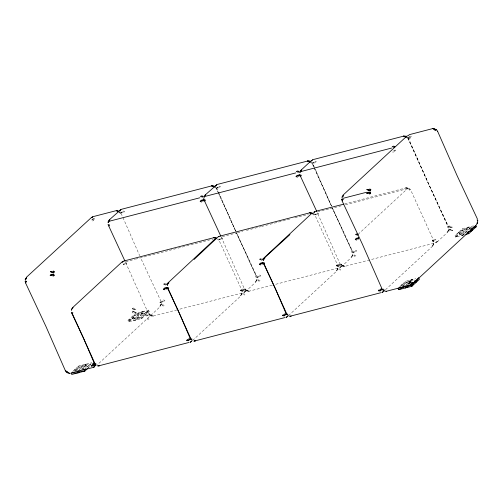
<?xml version="1.0" encoding="UTF-8"?>
<svg xmlns="http://www.w3.org/2000/svg" width="503" height="503" viewBox="0 0 503 503"><rect width="100%" height="100%" fill="white"/><g stroke="black" fill="none" stroke-linecap="round" stroke-linejoin="round"><path stroke-width="0.38" stroke-dasharray="2.52 1.89" d="M161.237 304.736L161.18 303.969L159.765 306.283L161.237 304.736L161.318 302.793L160.759 300.819L140.62 257.838M161.18 303.969L159.954 306.893L97.286 364.826M242.025 294.092L242.006 293.23L241.459 294.997L240.371 295.871C242.584 294.664 242.603 291.847 241.666 289.803L218.447 239.019M257.002 280.253L256.976 279.385L256.429 281.158L255.348 282.026C257.561 280.819 257.574 278.002 256.643 275.965L236.498 232.977L256.084 275.883L255.555 276.908L257.108 277.392M337.903 269.237L337.884 268.369L337.337 270.142L336.255 271.01C338.462 269.803 338.481 266.986 337.544 264.949L315.048 215.347L314.331 214.159L312.577 212.907M352.88 255.392L352.855 254.524L352.307 256.297L351.226 257.165C353.439 255.958 353.452 253.141 352.521 251.104L332.376 208.116L351.962 251.028L351.434 252.047L352.987 252.531M433.787 244.376L433.762 243.509L433.215 245.282L432.134 246.156C434.347 244.942 434.359 242.132 433.429 240.088L410.926 190.486L410.209 189.304L408.455 188.047L406.242 187.808L344.184 204.029M448.758 230.531L448.733 229.664L448.186 231.437L447.104 232.311C449.317 231.097 449.33 228.287 448.399 226.243L428.254 183.262L408.134 138.639L406.858 137.998L407.329 137.231L408.694 138.715L428.254 183.262L447.84 226.168L447.312 227.186L448.865 227.677M148.555 313.727L149.957 314.237L149.033 315.469L146.587 315.934L147.329 314.268M163.525 299.882L164.927 300.392L164.003 301.624L161.557 302.089L162.299 300.423M244.433 288.867L245.835 289.376L244.911 290.615L242.465 291.074L243.207 289.407M259.403 275.022L260.805 275.531L259.881 276.769L257.442 277.228L258.177 275.562M340.311 264.012L341.713 264.515L340.789 265.754L338.349 266.213L339.085 264.547M394.597 151.749L395.339 150.083L392.893 150.542M355.281 250.167L356.684 250.67L355.759 251.909L353.32 252.374L354.055 250.708M241.113 289.728L240.585 290.753L242.138 291.237M336.991 264.867L336.463 265.892L338.016 266.376M432.869 240.013L432.341 241.031L433.894 241.522M132.163 312.269L132.673 311.344L136.137 312.388L132.163 312.269L133.194 313.105M448.695 230.204L449.204 229.274L452.662 230.324L448.695 230.204L449.726 231.04M123.82 212.354L124.48 211.222L122.87 210.958L120.978 212.631L122.594 212.888M126.052 264.125L126.712 262.994L125.109 262.729L123.216 264.402L124.826 264.666M219.698 187.493L220.358 186.362L218.755 186.097L216.856 187.77L218.472 188.034M221.93 239.265L222.59 238.139L220.987 237.875L219.094 239.547L220.71 239.805M315.576 162.632L316.236 161.507L314.633 161.243L312.734 162.915L314.35 163.173M242.547 288.992L244.162 289.256L242.27 290.929L240.66 290.665L241.321 289.533M317.808 214.41L318.468 213.278L316.865 213.014L314.972 214.687L316.588 214.951M338.425 264.138L340.041 264.396L338.148 266.068L336.538 265.804L337.199 264.679M434.303 239.277L435.919 239.541L434.026 241.207L432.417 240.95L433.077 239.818M161.318 302.793L159.923 302.674L160.841 301.14M147.121 319.462L147.662 318.575L149.756 319.361L148.303 319.877M240.371 295.871L242.006 293.23M242.999 294.601L243.54 293.721L245.634 294.5L244.181 295.022M255.348 282.026L256.976 279.385M336.255 271.01L337.884 268.369M338.877 269.74L339.418 268.86L341.512 269.639L340.059 270.161M351.226 257.165L352.855 254.524M432.134 246.156L433.762 243.509M447.104 232.311L448.733 229.664M74.035 370.78L74.809 369.548L85.114 364.386L90.898 364.191M75.852 370.39L78.55 366.083L91.684 362.682L85.265 368.611M142.009 311.778L149.234 311.533L136.106 314.941L131.698 316.94L134.521 318.701L141.752 318.456L144.833 313.532L142.009 311.778L131.698 316.94L132.358 318.399L135.181 320.16L145.493 314.991L148.574 310.074L149.234 311.533L141.752 318.456L128.617 321.863L127.957 320.405L135.439 313.482L148.574 310.074L141.091 316.997L127.957 320.405L135.181 320.16L142.67 313.237L142.009 311.778L134.521 318.701L135.181 320.16M400.69 286.603L401.847 284.755L408.719 281.315M473.424 225.853L462.477 228.689L454.995 235.611L455.655 237.07L458.736 232.147L469.048 226.985L470.739 228.041M159.765 306.283L160.69 304.875M245.168 291.199L244.018 292.495L245.948 290.847L243.502 292.639L177.811 309.672M341.047 266.345L339.896 267.64L341.826 265.986L339.38 267.785L272.934 285.012M436.925 241.484L435.774 242.779L437.711 241.132L435.258 242.924L344.649 266.42L342.436 266.175L340.682 264.924L339.965 263.735L317.097 212.147M91.886 219.905L93.652 218.095L95.111 218.032L92.609 221.006L91.886 219.905L95.111 218.032M408.417 137.835L410.184 136.03L411.643 135.967L409.14 138.935L408.417 137.835L411.643 135.967M245.357 291.727L255.832 282.038M341.235 266.867L351.71 257.178M437.113 242.012L447.595 232.317M192.592 340.5L240.862 295.877M288.471 315.639L336.74 271.023M385.487 289.715L432.618 246.162M72.665 371.522L78.55 366.083L85.78 365.844L88.603 367.599L90.741 365.624M75.934 370.252L74.809 369.548L75.469 371.007L79.21 367.542L92.345 364.141M128.617 321.863L136.106 314.941L135.439 313.482L142.67 313.237L145.493 314.991L144.833 313.532L134.521 318.701M78.204 370.774L85.114 364.386L87.943 366.14L88.603 367.599M82.322 369.039L85.78 365.844L85.114 364.386M358.117 234.323L407.518 188.638L409.121 189.191L407.355 187.795L405.732 187.952L406.336 188.216M399.703 286.735L405.588 281.296L415.805 278.643M407.707 282.378L401.847 284.755L402.507 286.213L406.248 282.755L410.184 280.649M463.684 234.989L455.655 237.07L463.144 230.148L469.048 226.985L469.708 228.444L462.219 235.366L459.396 233.606L458.736 232.147L463.144 230.148L471.166 228.066M405.242 285.981L407.549 283.849M411.001 280.655L412.152 279.593L414.981 281.353M455.655 237.07L461.559 233.908L469.048 226.985M132.314 308.534L136.275 308.779L135.2 309.685L132.723 309.93L132.314 308.534L133.408 307.911M448.846 226.469L452.807 226.715L451.732 227.614L449.254 227.859L448.846 226.469L449.934 225.847M92.609 221.006L93.703 220.383M409.14 138.935L410.228 138.312M471.676 227.387L459.396 233.606M458.736 232.147L461.559 233.908L462.219 235.366L465.501 233.612M410.844 280.297L412.152 279.593L412.818 281.051L414.786 279.995M395.339 150.083L391.969 151.78L393.371 152.283M161.557 302.089L164.927 300.392M146.587 315.934L149.957 314.237M257.442 277.228L260.805 275.531M242.465 291.074L245.835 289.376M353.32 252.374L356.684 250.67M338.349 266.213L341.713 264.515M142.67 313.237L127.957 320.405M75.469 371.007L85.78 365.844M81.756 369.24L90.458 364.996M461.559 233.908L471.185 229.085M462.219 235.366L464.973 233.989M409.404 280.97L412.152 279.593M402.507 286.213L407.317 283.805M120.978 212.631L124.48 211.222M216.856 187.77L220.358 186.362M312.734 162.915L316.236 161.507M123.216 264.402L126.712 262.994M219.094 239.547L222.59 238.139M314.972 214.687L318.468 213.278M240.66 290.665L244.162 289.256M336.538 265.804L340.041 264.396M432.417 240.95L435.919 239.541M406.688 137.608L407.493 137.325M132.723 309.93L136.275 308.779M449.254 227.859L452.807 226.715M125.675 261.723L134.735 259.372M135.489 259.177L168.712 250.557M169.467 250.362L202.69 241.742M203.445 241.547L213.266 238.994M222.307 236.668L236.655 232.946M237.41 232.751L242.698 231.38M246.47 230.399L260.818 226.677M261.573 226.482L291.023 218.843M294.796 217.862L308.389 214.335M317.431 212.008L342.348 205.538M345.372 204.759L408.04 188.499M454.995 235.611L465.935 232.77M177.056 309.873L152.893 316.136L150.674 315.897L148.926 314.639L125.341 261.862M272.18 285.207L248.771 291.275L246.552 291.036L244.804 289.785L221.219 237.007M345.159 266.276L343.536 266.433L341.763 265.031L345.159 266.276L341.763 265.031M249.281 291.13L247.658 291.287L245.885 289.891L249.281 291.13L245.885 289.891M153.402 315.991L151.78 316.148L150.007 314.752L153.402 315.991L150.007 314.752M159.923 302.674L161.243 302.561M408.694 138.715L408.134 138.639L447.84 226.168L448.399 226.243M314.388 167.166L312.816 163.576L310.973 162.859M216.931 188.43L215.095 187.713L215.573 186.946L216.931 188.43L235.869 231.537L218.296 192.605M352.521 251.104L351.962 251.028L331.949 206.903M256.643 275.965L256.084 275.883L236.712 233.185M450.399 229.733L452.662 230.324L449.204 229.274M133.867 311.803L136.137 312.388L132.673 311.344M118.733 211.882L120.336 213.435L121.135 213.605L119.318 212.235M405.732 187.952L409.121 189.191M410.209 189.304L409.561 189.009L409.09 189.769L410.366 190.411M311.451 162.092L312.816 163.576M314.331 214.159L313.683 213.863L313.212 214.63L314.488 215.271M340.682 264.924L341.33 265.219L341.801 264.452L340.518 263.817M244.804 289.785L245.445 290.08L245.923 289.313L244.64 288.672M148.926 314.639L149.567 314.935L150.045 314.174L148.762 313.532M217.334 239.491L218.61 240.126M401.847 284.755L402.972 285.459M407.034 136.715L407.971 137.526M215.278 186.437L216.215 187.248M462.477 228.689L463.144 230.148M405.588 281.296L406.248 282.755M313.872 167.053L312.256 163.494L313.853 167.04M314.193 167.763L331.622 206.192M218.635 193.334L216.378 188.355L217.975 191.894M218.962 194.045L236.391 232.474M141.091 316.997L141.752 318.456M78.55 366.083L79.21 367.542M314.174 167.744L331.42 205.991L314.708 167.883M121.053 213.291L122.631 216.881M122.952 217.598L139.671 255.681M120.028 211.763A3.301 1.981 -45.8 0 1 120.336 213.435M162.632 304.736L162.092 305.617L163.274 306.031L164.726 305.516L162.632 304.736M258.511 279.875L257.97 280.756L259.152 281.177L260.604 280.655L258.511 279.875M354.389 255.015L353.848 255.895L355.03 256.316L356.482 255.794L354.389 255.015"/><path stroke-width="0.75" d="M25.779 279.203L25.917 278.058M342.449 195.994L342.31 197.132L343.235 195.724L341.763 197.27M412.705 283.472L412.844 282.334L412.039 282.611L410.253 285.27L410.97 284.208M72.017 308.496L71.47 310.269L71.451 309.402L73.105 307.629L72.614 307.616L122.022 261.931L123.354 261.164L122.204 262.459M109.308 219.849L109.792 219.861L108.139 221.634L108.164 222.502L109.308 219.849L121.122 209.393L119.972 210.688M167.895 283.642L167.348 285.415L167.329 284.547L168.983 282.768L168.492 282.761M204.042 197.648L205.186 194.994L217 184.532L215.85 185.827M263.773 258.781L263.226 260.554L263.207 259.686L264.861 257.913L264.371 257.901L289.948 234.605M202.841 201.464L203.577 199.798L201.137 200.257L200.213 201.496L201.615 202.005M166.147 289.231L166.889 287.565L164.45 288.03L163.519 289.263L164.927 289.772M298.719 176.603L299.461 174.937L297.015 175.402L296.091 176.641L297.493 177.144M262.025 264.371L262.767 262.704L260.328 263.17L259.397 264.408L260.805 264.911M357.903 239.516L358.645 237.85L356.206 238.309L355.275 239.547L356.684 240.057M109.057 226.004L109.585 224.979L108.032 224.495L125.008 261.158M94.866 363.367L72.363 313.771L72.891 312.747L71.338 312.262L83.347 337.714L94.306 363.292L95.671 364.776L96.142 364.009L94.306 363.292M204.935 201.143L205.463 200.119L203.91 199.634L220.886 236.297M190.744 338.513L168.247 288.911L168.769 287.892L167.222 287.402L179.225 312.853L190.184 338.431L191.549 339.915L192.027 339.148L190.184 338.431M300.813 176.283L301.341 175.264L299.788 174.774L316.764 211.442M286.622 313.652L264.125 264.05L264.647 263.031L263.1 262.547L275.103 287.993L286.069 313.576L287.427 315.06L287.905 314.293L286.069 313.576M477.334 223.288L477.712 221.905L476.486 224.828L412.108 284.358M54.305 271.802L50.338 271.683L53.796 272.733L54.305 271.802L53.274 270.966M370.837 189.738L366.863 189.618L370.327 190.662L370.837 189.738L369.806 188.902M188.65 338.833L190.266 339.097L188.367 340.764L186.764 340.5L187.424 339.374M284.528 313.973L286.144 314.237L284.245 315.909L282.642 315.645L283.302 314.513M380.406 289.118L382.022 289.376L380.13 291.048L378.52 290.784L379.18 289.653M25.628 282.938L26.546 281.397L25.565 281.007L25.15 281.284L25.71 283.252L45.848 326.24L65.415 370.786L65.333 370.466L67.735 372.189L67.144 372.666L66.44 372.308L65.333 370.466M342.159 200.867L343.077 199.333L342.097 198.943L341.682 199.213L342.241 201.187L362.38 244.175L381.947 288.716L381.865 288.401M25.64 279.523L26.703 277.794L25.232 279.341L25.288 280.102M342.524 196.88L343.235 195.724M477.007 223.062L477.712 221.905M108.164 222.502L109.792 219.861M300.737 171.466L301.555 170.146L300.467 171.014L299.92 172.787L299.901 171.919L301.555 170.146M264.044 259.234L264.861 257.913M358.117 234.323L357.57 235.203L355.483 234.423L356.929 233.901M418.722 277.889L415.641 282.812L414.981 281.353L411.9 286.27L398.766 289.678L398.099 288.219L404.67 286.515L405.33 287.974L411.234 284.811L418.722 277.889L419.383 279.347L411.9 286.27L411.234 284.811L405.399 286.326M26.087 278.731L26.703 277.794M204.023 196.78L205.67 195.001L205.186 194.994M92.03 217.799L92.747 216.736L116.369 210.612L118.752 211.084M119.192 211.04L119.783 210.16M215.07 186.179L215.661 185.299M310.948 161.325L312.879 159.671L312.42 160.055M313.96 212.744L315.111 211.449L313.778 212.216M94.583 364.172L92.816 365.977L91.357 366.039L93.86 363.072L94.583 364.172L91.357 366.039M411.114 282.101L409.348 283.912L407.889 283.975L410.391 281.001L411.114 282.101L407.889 283.975M95.796 364.989L93.728 367.335L82.882 369.944M408.241 135.841L409.272 134.672L432.901 128.542L434.353 128.535L435.994 129.931L435.214 130.208L432.901 128.542L435.994 129.931M410.253 285.27L412.844 282.334M311.546 160.444L301.064 170.133M194.07 259.46L217.9 237.076L219.233 236.303L218.78 236.687M407.424 135.584L343.046 195.114M87.535 368.592L84.862 371.063L71.728 374.465L71.061 373.006L78.292 372.767L79.669 372.075M469.198 231.217L466.815 232.908M470.802 229.733L474.543 226.275M465.872 234.423L468.79 233.662L476.272 226.74L475.612 225.281M26.514 277.178L91.766 217.195M92.15 217.265L92.747 216.736M54.154 275.537L50.193 275.298L51.268 274.393L53.746 274.148L54.154 275.537L53.067 276.16M370.686 193.473L366.725 193.227L367.8 192.322L370.277 192.077L370.686 193.473L369.592 194.095M191.454 341.562L190.121 342.336L192.052 340.682M287.339 316.708L286 317.475L287.93 315.827M383.217 291.847L381.878 292.62L383.808 290.967M92.772 363.694L93.86 363.072M409.297 281.623L410.391 281.001M398.766 289.678L404.67 286.515M200.213 201.496L203.577 199.798M296.091 176.641L299.461 174.937M163.519 289.263L166.889 287.565M259.397 264.408L262.767 262.704M355.275 239.547L358.645 237.85M471.16 230.89L472.531 230.204L471.871 228.746L476.272 226.74M71.791 372.817L85.453 369.032M472.531 230.204L468.13 232.204L468.79 233.662M186.764 340.5L190.266 339.097M282.642 315.645L286.144 314.237M378.52 290.784L382.022 289.376M165.173 283.623L163.72 284.138L165.814 284.918L215.762 238.353L216.831 238.724M261.051 258.762L259.605 259.284L261.692 260.064L311.64 213.498L312.709 213.869M50.193 275.298L53.746 274.148M366.725 193.227L370.277 192.077M214.485 237.523L123.87 261.019M310.364 212.668L219.754 236.159M121.638 209.248L212.247 185.752M217.516 184.387L308.125 160.891M313.394 159.526L404.003 136.036M109.277 221.238L199.898 197.767M205.155 196.384L295.777 172.906M301.033 171.523L391.655 148.052M98.412 365.939L189.015 342.442M194.29 341.084L284.893 317.582M290.168 316.224L380.777 292.721M386.046 291.363L409.668 285.232M342.933 198.352L366.58 192.253M315.632 211.304L343.43 204.224M406.355 137.237L403.494 136.181L405.122 136.017L406.103 136.502M310.477 162.092L307.616 161.035L309.244 160.878L310.225 161.362M214.599 186.953L211.738 185.896L213.36 185.739L214.347 186.217M310.458 213.077L309.854 212.813L311.476 212.656L312.457 213.134M214.58 237.938L213.976 237.668L215.598 237.51L216.579 237.994M291.262 316.11L289.64 316.268L288.653 315.79M193.756 341.128L195.384 340.971L194.774 340.701M341.757 199.446L343.077 199.333M25.225 281.51L26.546 281.397M386.631 291.4L384.248 290.923M263.566 263.974L264.125 264.05M167.688 288.835L168.247 288.911M71.81 313.69L72.363 313.771M403.494 136.181L406.21 137.174M307.616 161.035L310.332 162.029M309.854 212.813L312.564 213.806M211.738 185.896L214.454 186.89M213.976 237.668L216.686 238.661M66.082 371.579L67.735 372.189M370.327 190.662L366.863 189.618M53.796 272.733L50.338 271.683M98.896 365.562L99.506 365.826L97.878 365.989L96.897 365.505M118.224 211.442L116.369 210.612L118.104 211.857M67.628 372.352L70.099 373.465L67.716 372.993M435.856 129.34L436.56 129.699L437.667 131.541L437.585 131.22L457.152 175.767L477.29 218.755L477.234 220.352A3.301 0.604 -7.1 0 1 477.435 220.999M434.183 129.372L435.214 130.208M383.198 289.087L384.267 290.124L383.67 290.596A3.301 1.981 -45.8 0 1 382.613 289.514M84.196 369.604L84.862 371.063L77.632 371.308L78.292 372.767M203.778 198.081L203.91 199.634M95.507 364.681L93.728 367.335L95.507 364.681M203.049 196.271L202.508 197.151L200.414 196.371L201.866 195.856L203.049 196.271M298.927 171.41L298.386 172.296L296.292 171.51L297.745 170.995L298.927 171.41M394.805 146.555L394.264 147.436L392.17 146.656L393.623 146.134L394.805 146.555"/></g></svg>
